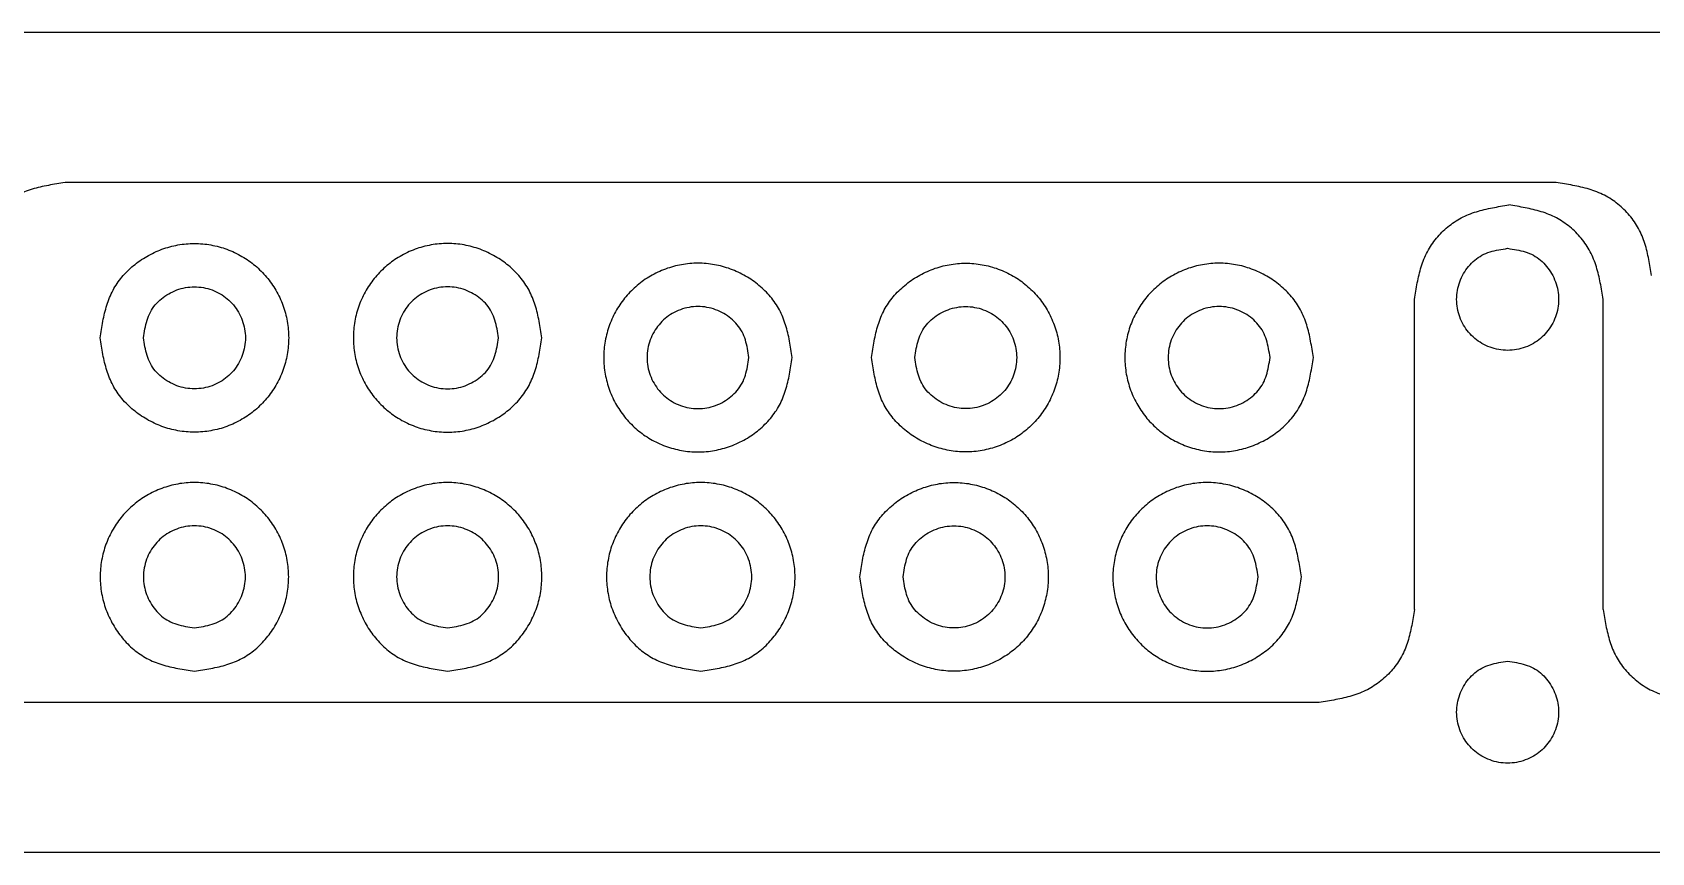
# Model space of a CAD drawing. Extents: x 7 to 258, y 12 to 200.
# Drawn here: x 35.07 to 77.48, y 69.62 to 91.08 of the extents above; entities that cross this region are included whole.
import ezdxf

# ---------------------------------------------------------------- set-up
doc = ezdxf.new("R2010")
doc.units = 0
doc.layers.add('spacers', color=7, linetype='CONTINUOUS')

msp = doc.modelspace()

# ---------------------------------------------------------------- linework, layer by layer
at = {"layer": 'spacers', "color": 7}
for points in [[(94.783013, 91.080474), (16.055758, 91.080474)], [(74.979451, 87.149158), (35.926488, 87.149158)], [(71.270571, 75.984817), (71.270571, 84.09596)], [(76.208472, 75.984817), (76.208472, 84.09596)], [(36.845268, 83.088901), (36.845268, 83.088901)], [(48.414404, 83.088901), (48.414404, 83.088901)], [(54.972904, 82.572854), (54.972904, 82.572854)], [(57.046139, 82.572854), (57.046139, 82.572854)], [(68.620835, 82.572854), (68.620835, 82.572854)], [(56.738972, 76.834105), (56.738972, 76.834105)], [(68.308135, 76.834105), (68.308135, 76.834105)], [(39.314233, 74.365152), (39.314233, 74.365152)], [(45.945439, 74.365152), (45.945439, 74.365152)], [(52.576674, 74.365152), (52.576674, 74.365152)], [(68.770562, 73.55168), (29.717599, 73.55168)], [(88.574124, 69.620364), (9.846869, 69.620364)]]:
    msp.add_lwpolyline(points, dxfattribs=at)
at = {"layer": 'spacers', "color": 3}
for points in [[(73.708491, 85.431063), (73.708491, 85.431063)], [(37.979124, 83.088901), (37.979124, 83.088901)], [(47.280548, 83.088901), (47.280548, 83.088901)], [(53.839045, 82.572857), (53.839045, 82.572857)], [(58.180001, 82.572857), (58.180001, 82.572857)], [(67.486976, 82.572857), (67.486976, 82.572857)], [(57.872828, 76.834105), (57.872828, 76.834105)], [(67.174251, 76.834105), (67.174251, 76.834105)], [(39.314233, 75.499008), (39.314233, 75.499008)], [(45.945467, 75.499008), (45.945467, 75.499008)], [(52.576702, 75.499008), (52.576702, 75.499008)], [(73.70848, 74.63083), (73.70848, 74.63083)]]:
    msp.add_lwpolyline(points, dxfattribs=at)
at = {"layer": 'spacers', "color": 7}
for points, knots in [([(35.926488, 87.149158), (35.780908, 87.127324), (35.491387, 87.083901), (35.063864, 86.988739), (34.65949, 86.83334), (34.300065, 86.59793), (33.995297, 86.302478), (33.752579, 85.952619), (33.593212, 85.557616), (33.495019, 85.141072), (33.449431, 84.858327), (33.426487, 84.716027)], [0, 0, 0, 0, 0.44159, 0.87821, 1.311772, 1.733227, 2.158016, 2.578141, 3.000694, 3.427434, 3.859811, 3.859811, 3.859811, 3.859811]), ([(77.47946, 84.716027), (77.456517, 84.858327), (77.410929, 85.141072), (77.312735, 85.557616), (77.153369, 85.952619), (76.910649, 86.302479), (76.60588, 86.59793), (76.246454, 86.833341), (75.842079, 86.988739), (75.414554, 87.083901), (75.125032, 87.127324), (74.979451, 87.149158)], [0, 0, 0, 0, 0.432377, 0.859117, 1.281671, 1.701797, 2.126587, 2.548041, 2.981605, 3.418226, 3.859819, 3.859819, 3.859819, 3.859819]), ([(71.270571, 84.09596), (71.29315, 84.239818), (71.338036, 84.5258), (71.435191, 84.947596), (71.592935, 85.347349), (71.832381, 85.702382), (72.133099, 86.0031), (72.488134, 86.242548), (72.88789, 86.400292), (73.309691, 86.497446), (73.595676, 86.542331), (73.739536, 86.56491)], [0, 0, 0, 0, 0.436825, 0.868378, 1.296335, 1.717935, 2.143527, 2.565126, 2.993088, 3.424646, 3.861475, 3.861475, 3.861475, 3.861475]), ([(76.208472, 84.09596), (76.185893, 84.239818), (76.141008, 84.5258), (76.043853, 84.947596), (75.886112, 85.347349), (75.646666, 85.702382), (75.34595, 86.0031), (74.990919, 86.242547), (74.591168, 86.40029), (74.169374, 86.497446), (73.883394, 86.542331), (73.739536, 86.56491)], [0, 0, 0, 0, 0.436825, 0.868378, 1.296334, 1.717933, 2.143524, 2.565121, 2.993077, 3.424629, 3.861451, 3.861451, 3.861451, 3.861451]), ([(36.845268, 83.088901), (36.867815, 82.944265), (36.912549, 82.657296), (37.00938, 82.23538), (37.166872, 81.837879), (37.408188, 81.487848), (37.710761, 81.190264), (38.065011, 80.944752), (38.458711, 80.760716), (38.88026, 80.646174), (39.31457, 80.606834), (39.749182, 80.646235), (40.170894, 80.76027), (40.562948, 80.943803), (40.912595, 81.191074), (41.212103, 81.490659), (41.459239, 81.840133), (41.642845, 82.231846), (41.756955, 82.653568), (41.796274, 83.088898), (41.756955, 83.524229), (41.642844, 83.945952), (41.459236, 84.337664), (41.2121, 84.687138), (40.912593, 84.986723), (40.562947, 85.233995), (40.170892, 85.417527), (39.749182, 85.531563), (39.31457, 85.570968), (38.88026, 85.531626), (38.458711, 85.417082), (38.065011, 85.233046), (37.710762, 84.987532), (37.408188, 84.689949), (37.166872, 84.339919), (37.00938, 83.942418), (36.912549, 83.520504), (36.867815, 83.233536), (36.845268, 83.088901)], [0, 0, 0, 0, 0.439108, 0.871225, 1.296518, 1.713093, 2.136774, 2.56325, 3.000063, 3.434176, 3.86727, 4.301364, 4.736447, 5.171435, 5.593152, 6.014793, 6.43631, 6.870882, 7.305766, 7.740517, 8.175271, 8.610155, 9.044728, 9.466244, 9.887884, 10.309603, 10.744589, 11.179671, 11.613766, 12.04686, 12.480973, 12.917786, 13.344263, 13.767944, 14.184518, 14.609811, 15.041927, 15.481033, 15.481033, 15.481033, 15.481033]), ([(48.414404, 83.088901), (48.391857, 82.944265), (48.347123, 82.657296), (48.250292, 82.23538), (48.0928, 81.837879), (47.851484, 81.487848), (47.548911, 81.190264), (47.194661, 80.944752), (46.800961, 80.760716), (46.379412, 80.646174), (45.945102, 80.606834), (45.51049, 80.646235), (45.088779, 80.760269), (44.696726, 80.943804), (44.347078, 81.191073), (44.047571, 81.490659), (43.800433, 81.840133), (43.616827, 82.231846), (43.502717, 82.653568), (43.463398, 83.088898), (43.502716, 83.524229), (43.616827, 83.945952), (43.800433, 84.337665), (44.047569, 84.687139), (44.347079, 84.986724), (44.696725, 85.233995), (45.08878, 85.417527), (45.51049, 85.531563), (45.945103, 85.570968), (46.379416, 85.531627), (46.80097, 85.417084), (47.194673, 85.233048), (47.548922, 84.987532), (47.851493, 84.689949), (48.092806, 84.339918), (48.250296, 83.942418), (48.347126, 83.520503), (48.391858, 83.233536), (48.414404, 83.088901)], [0, 0, 0, 0, 0.439108, 0.871225, 1.296518, 1.713093, 2.136774, 2.56325, 3.000063, 3.434176, 3.86727, 4.301364, 4.736446, 5.171433, 5.59315, 6.014791, 6.43631, 6.870882, 7.305765, 7.740517, 8.17527, 8.610154, 9.044726, 9.466243, 9.887884, 10.309603, 10.744589, 11.179671, 11.613766, 12.046864, 12.480981, 12.9178, 13.344275, 13.767954, 14.184526, 14.60982, 15.041935, 15.48104, 15.48104, 15.48104, 15.48104]), ([(54.972904, 82.572854), (54.950358, 82.428218), (54.905624, 82.14125), (54.808795, 81.719334), (54.651307, 81.321833), (54.40999, 80.971803), (54.10742, 80.674219), (53.753171, 80.428706), (53.359473, 80.244669), (52.937923, 80.130127), (52.503612, 80.090788), (52.068999, 80.130189), (51.647285, 80.244223), (51.255229, 80.427757), (50.90558, 80.675027), (50.606069, 80.974612), (50.35893, 81.324086), (50.175323, 81.7158), (50.061212, 82.137522), (50.021892, 82.572853), (50.061212, 83.008184), (50.175324, 83.429906), (50.35893, 83.821619), (50.606069, 84.171093), (50.905581, 84.470677), (51.255229, 84.717949), (51.647285, 84.901483), (52.068998, 85.015519), (52.503612, 85.054921), (52.937923, 85.015581), (53.359473, 84.901038), (53.753172, 84.717), (54.107419, 84.471486), (54.40999, 84.173903), (54.651303, 83.823872), (54.808794, 83.426372), (54.905624, 83.004457), (54.950358, 82.717489), (54.972904, 82.572854)], [0, 0, 0, 0, 0.439108, 0.871224, 1.296516, 1.713091, 2.13677, 2.563245, 3.000058, 3.43417, 3.867264, 4.301362, 4.736446, 5.171435, 5.593154, 6.014797, 6.436316, 6.870888, 7.305772, 7.740527, 8.175278, 8.610162, 9.044734, 9.466253, 9.887895, 10.309615, 10.744604, 11.179689, 11.613787, 12.046881, 12.480994, 12.917807, 13.344282, 13.767961, 14.184533, 14.609828, 15.041942, 15.481048, 15.481048, 15.481048, 15.481048]), ([(57.046139, 82.572854), (57.068685, 82.428218), (57.113418, 82.14125), (57.210248, 81.719334), (57.367737, 81.321833), (57.609052, 80.971803), (57.911622, 80.674218), (58.265872, 80.428706), (58.659571, 80.244669), (59.08112, 80.130127), (59.515431, 80.090788), (59.950045, 80.130189), (60.371758, 80.244223), (60.763814, 80.427757), (61.113463, 80.675027), (61.412974, 80.974612), (61.660113, 81.324086), (61.84372, 81.7158), (61.957832, 82.137522), (61.997151, 82.572853), (61.957832, 83.008184), (61.843719, 83.429906), (61.660113, 83.821619), (61.412974, 84.171093), (61.113463, 84.470677), (60.763814, 84.717949), (60.371758, 84.901483), (59.950045, 85.015519), (59.515431, 85.054921), (59.08112, 85.015581), (58.659571, 84.901038), (58.265872, 84.717), (57.911624, 84.471486), (57.609053, 84.173903), (57.36774, 83.823872), (57.210249, 83.426372), (57.113418, 83.004457), (57.068685, 82.717489), (57.046139, 82.572854)], [0, 0, 0, 0, 0.439108, 0.871224, 1.296517, 1.713091, 2.13677, 2.563245, 3.000058, 3.434171, 3.867265, 4.301362, 4.736447, 5.171436, 5.593155, 6.014797, 6.436317, 6.870888, 7.305773, 7.740527, 8.175279, 8.610162, 9.044735, 9.466253, 9.887896, 10.309615, 10.744605, 11.17969, 11.613787, 12.046881, 12.480994, 12.917808, 13.344283, 13.767961, 14.184534, 14.609828, 15.041943, 15.481048, 15.481048, 15.481048, 15.481048]), ([(68.620835, 82.572854), (68.598289, 82.428218), (68.553556, 82.14125), (68.456726, 81.719334), (68.299237, 81.321833), (68.057922, 80.971803), (67.755352, 80.674218), (67.401102, 80.428706), (67.007403, 80.244669), (66.585854, 80.130127), (66.151543, 80.090788), (65.716929, 80.130189), (65.295216, 80.244223), (64.90316, 80.427757), (64.553511, 80.675027), (64.254, 80.974612), (64.006861, 81.324086), (63.823254, 81.7158), (63.709142, 82.137522), (63.669823, 82.572853), (63.709142, 83.008184), (63.823255, 83.429906), (64.006861, 83.821619), (64.254, 84.171093), (64.553511, 84.470677), (64.90316, 84.717949), (65.295216, 84.901483), (65.716929, 85.015519), (66.151543, 85.054921), (66.585854, 85.015581), (67.007403, 84.901038), (67.401103, 84.717), (67.75535, 84.471486), (68.057921, 84.173903), (68.299234, 83.823872), (68.456725, 83.426372), (68.553556, 83.004457), (68.598289, 82.717489), (68.620835, 82.572854)], [0, 0, 0, 0, 0.439108, 0.871224, 1.296517, 1.713091, 2.13677, 2.563245, 3.000058, 3.434171, 3.867265, 4.301362, 4.736447, 5.171436, 5.593155, 6.014797, 6.436317, 6.870888, 7.305773, 7.740527, 8.175279, 8.610162, 9.044735, 9.466253, 9.887896, 10.309615, 10.744605, 11.17969, 11.613787, 12.046881, 12.480994, 12.917808, 13.344283, 13.767961, 14.184534, 14.609828, 15.041943, 15.481048, 15.481048, 15.481048, 15.481048]), ([(39.314233, 74.365152), (39.169596, 74.387698), (38.882625, 74.43243), (38.460707, 74.529259), (38.063204, 74.686749), (37.713172, 74.928063), (37.415588, 75.230634), (37.170073, 75.584881), (36.986036, 75.978581), (36.871495, 76.400132), (36.832155, 76.834444), (36.871556, 77.269057), (36.98559, 77.69077), (37.169124, 78.082827), (37.416397, 78.432475), (37.715982, 78.731986), (38.065458, 78.979123), (38.457172, 79.162732), (38.878898, 79.276844), (39.314231, 79.316165), (39.749561, 79.276842), (40.17128, 79.162731), (40.56299, 78.979122), (40.912461, 78.731984), (41.212043, 78.432474), (41.459314, 78.082826), (41.642845, 77.69077), (41.756881, 77.269057), (41.796283, 76.834444), (41.756943, 76.400133), (41.642402, 75.978583), (41.458368, 75.584881), (41.212853, 75.230634), (40.915271, 74.928064), (40.565242, 74.68675), (40.167745, 74.529259), (39.745833, 74.43243), (39.458867, 74.387698), (39.314233, 74.365152)], [0, 0, 0, 0, 0.439111, 0.871229, 1.296525, 1.713098, 2.136778, 2.563253, 3.000067, 3.434181, 3.867276, 4.301373, 4.736458, 5.171447, 5.593166, 6.014809, 6.436328, 6.870902, 7.30579, 7.740547, 8.175298, 8.610179, 9.044747, 9.466264, 9.887905, 10.309622, 10.744611, 11.179695, 11.613793, 12.046887, 12.481, 12.917814, 13.344289, 13.767967, 14.184538, 14.609828, 15.041941, 15.481044, 15.481044, 15.481044, 15.481044]), ([(45.945439, 74.365152), (45.800805, 74.387698), (45.513838, 74.43243), (45.091926, 74.529259), (44.694427, 74.686749), (44.344399, 74.928063), (44.046818, 75.230634), (43.801307, 75.584882), (43.617271, 75.978582), (43.502729, 76.400133), (43.463389, 76.834444), (43.502791, 77.269057), (43.616825, 77.69077), (43.800358, 78.082826), (44.047628, 78.432474), (44.347211, 78.731984), (44.696682, 78.979122), (45.088392, 79.162731), (45.510112, 79.276842), (45.945442, 79.316165), (46.380774, 79.276844), (46.802501, 79.162732), (47.194217, 78.979124), (47.543692, 78.731985), (47.843276, 78.432475), (48.090548, 78.082827), (48.274082, 77.69077), (48.388116, 77.269057), (48.427517, 76.834444), (48.388177, 76.400132), (48.273636, 75.978581), (48.089599, 75.584881), (47.844085, 75.230634), (47.546502, 74.928063), (47.19647, 74.686749), (46.798966, 74.529259), (46.377047, 74.43243), (46.090076, 74.387698), (45.945439, 74.365152)], [0, 0, 0, 0, 0.439103, 0.871216, 1.296509, 1.713079, 2.136756, 2.563229, 3.000044, 3.434157, 3.867251, 4.301348, 4.736432, 5.171422, 5.593139, 6.01478, 6.436297, 6.870866, 7.305747, 7.740497, 8.175254, 8.610143, 9.044719, 9.466237, 9.887879, 10.309598, 10.744587, 11.179672, 11.613769, 12.046864, 12.480977, 12.917791, 13.344266, 13.767945, 14.184517, 14.609815, 15.041934, 15.481045, 15.481045, 15.481045, 15.481045]), ([(52.576674, 74.365152), (52.432039, 74.387698), (52.145072, 74.43243), (51.723159, 74.529259), (51.325661, 74.68675), (50.975632, 74.928064), (50.678051, 75.230634), (50.432538, 75.584882), (50.248505, 75.978583), (50.133963, 76.400133), (50.094624, 76.834444), (50.134025, 77.269057), (50.248059, 77.690769), (50.431589, 78.082826), (50.67886, 78.432474), (50.978444, 78.731984), (51.327916, 78.979122), (51.719627, 79.162731), (52.141346, 79.276842), (52.576676, 79.316165), (53.012008, 79.276844), (53.433734, 79.162732), (53.825449, 78.979123), (54.174924, 78.731985), (54.47451, 78.432475), (54.721783, 78.082827), (54.905314, 77.69077), (55.01935, 77.269057), (55.058752, 76.834444), (55.019411, 76.400132), (54.904869, 75.978582), (54.720834, 75.584881), (54.475318, 75.230634), (54.177734, 74.928063), (53.827702, 74.686749), (53.4302, 74.529259), (53.008281, 74.43243), (52.72131, 74.387698), (52.576674, 74.365152)], [0, 0, 0, 0, 0.439105, 0.871217, 1.296509, 1.71308, 2.136757, 2.563231, 3.000045, 3.434158, 3.867252, 4.301349, 4.736433, 5.171422, 5.593139, 6.01478, 6.436299, 6.870868, 7.305749, 7.740499, 8.175256, 8.610144, 9.044719, 9.466238, 9.88788, 10.309599, 10.744588, 11.179673, 11.61377, 12.046865, 12.480979, 12.917792, 13.344268, 13.767947, 14.18452, 14.609816, 15.041935, 15.481045, 15.481045, 15.481045, 15.481045]), ([(56.738972, 76.834105), (56.761518, 76.689469), (56.806252, 76.402501), (56.903084, 75.980585), (57.060575, 75.583084), (57.301892, 75.233053), (57.604464, 74.935469), (57.958715, 74.689957), (58.352415, 74.505921), (58.773964, 74.391379), (59.208274, 74.352038), (59.642886, 74.39144), (60.064597, 74.505474), (60.456651, 74.689008), (60.806298, 74.936278), (61.105805, 75.235864), (61.352939, 75.585338), (61.536548, 75.97705), (61.650659, 76.398772), (61.689978, 76.834103), (61.650659, 77.269434), (61.536548, 77.691156), (61.352943, 78.08287), (61.105805, 78.432344), (60.806296, 78.731929), (60.45665, 78.9792), (60.064595, 79.162732), (59.642885, 79.276767), (59.208274, 79.316169), (58.773964, 79.276831), (58.352414, 79.162287), (57.958715, 78.978251), (57.604464, 78.732739), (57.301892, 78.435155), (57.060575, 78.085124), (56.903084, 77.687623), (56.806252, 77.265709), (56.761518, 76.978741), (56.738972, 76.834105)], [0, 0, 0, 0, 0.439108, 0.871225, 1.296518, 1.713093, 2.136774, 2.56325, 3.000063, 3.434176, 3.86727, 4.301364, 4.736447, 5.171435, 5.593151, 6.014791, 6.436308, 6.87088, 7.305764, 7.740516, 8.17527, 8.610154, 9.044726, 9.466244, 9.887884, 10.309603, 10.744589, 11.179671, 11.613765, 12.046859, 12.480972, 12.917785, 13.344262, 13.767943, 14.184517, 14.609811, 15.041926, 15.481033, 15.481033, 15.481033, 15.481033]), ([(68.308135, 76.834105), (68.285589, 76.689469), (68.240855, 76.402501), (68.144023, 75.980585), (67.986532, 75.583084), (67.745215, 75.233053), (67.442642, 74.935469), (67.088392, 74.689957), (66.694692, 74.505921), (66.273143, 74.391379), (65.838832, 74.352038), (65.404219, 74.391441), (64.982506, 74.505476), (64.590449, 74.689009), (64.240798, 74.936278), (63.941286, 75.235863), (63.694145, 75.585337), (63.510535, 75.97705), (63.396421, 76.398773), (63.3571, 76.834104), (63.396421, 77.269435), (63.510536, 77.691157), (63.694145, 78.082871), (63.941286, 78.432344), (64.240798, 78.73193), (64.590449, 78.979199), (64.982506, 79.162733), (65.404219, 79.276769), (65.838832, 79.316173), (66.273143, 79.276831), (66.694692, 79.162287), (67.088392, 78.978251), (67.442642, 78.732739), (67.745215, 78.435155), (67.986532, 78.085124), (68.144023, 77.687623), (68.240855, 77.265709), (68.285589, 76.978741), (68.308135, 76.834105)], [0, 0, 0, 0, 0.439108, 0.871225, 1.296518, 1.713093, 2.136774, 2.56325, 3.000063, 3.434176, 3.86727, 4.301367, 4.736452, 5.171441, 5.593161, 6.014805, 6.436325, 6.870898, 7.305783, 7.740538, 8.17529, 8.610174, 9.044747, 9.466267, 9.887911, 10.309632, 10.744621, 11.179706, 11.613803, 12.046897, 12.48101, 12.917823, 13.3443, 13.767981, 14.184556, 14.609849, 15.041965, 15.481071, 15.481071, 15.481071, 15.481071]), ([(71.270571, 75.984817), (71.247628, 75.842516), (71.20204, 75.559772), (71.103846, 75.143226), (70.94448, 74.748223), (70.701761, 74.398363), (70.396992, 74.102912), (70.037566, 73.867501), (69.63319, 73.712102), (69.205665, 73.616938), (68.916143, 73.573515), (68.770562, 73.55168)], [0, 0, 0, 0, 0.432379, 0.859118, 1.281673, 1.701799, 2.126588, 2.548043, 2.981608, 3.418229, 3.859822, 3.859822, 3.859822, 3.859822]), ([(76.208472, 75.984817), (76.231416, 75.842516), (76.277004, 75.559772), (76.375197, 75.143226), (76.534563, 74.748223), (76.777283, 74.398363), (77.082053, 74.102912), (77.441478, 73.8675), (77.845854, 73.712102), (78.273378, 73.616938), (78.562901, 73.573515), (78.708481, 73.55168)], [0, 0, 0, 0, 0.432379, 0.859118, 1.281673, 1.701799, 2.126589, 2.548043, 2.981607, 3.418229, 3.859822, 3.859822, 3.859822, 3.859822])]:
    msp.add_open_spline(points, degree=3, knots=knots, dxfattribs=at)
at = {"layer": 'spacers', "color": 3}
for points, knots in [([(73.708491, 85.431063), (73.630279, 85.41887), (73.475098, 85.394679), (73.246944, 85.342318), (73.031991, 85.257156), (72.84271, 85.126663), (72.681789, 84.963048), (72.549025, 84.771487), (72.449506, 84.558592), (72.387565, 84.330638), (72.366291, 84.095783), (72.387599, 83.860764), (72.449265, 83.632721), (72.548511, 83.420715), (72.682225, 83.231642), (72.844228, 83.069682), (73.033209, 82.936041), (73.245031, 82.836753), (73.473082, 82.775046), (73.708489, 82.753784), (73.943894, 82.775049), (74.171938, 82.836755), (74.383755, 82.936042), (74.572732, 83.069682), (74.734731, 83.231643), (74.868447, 83.420714), (74.96769, 83.632722), (75.029356, 83.860764), (75.050663, 84.095783), (75.029389, 84.330638), (74.96745, 84.558592), (74.867933, 84.771487), (74.735169, 84.963047), (74.574251, 85.126663), (74.384973, 85.257155), (74.170026, 85.342318), (73.941878, 85.394679), (73.786702, 85.41887), (73.708491, 85.431063)], [0, 0, 0, 0, 0.237451, 0.471121, 0.701103, 0.926367, 1.155474, 1.386093, 1.622301, 1.857049, 2.091247, 2.325986, 2.56126, 2.796483, 3.024528, 3.252533, 3.480472, 3.715471, 3.950639, 4.185736, 4.420826, 4.655987, 4.890981, 5.118916, 5.34692, 5.574965, 5.810187, 6.045461, 6.2802, 6.514398, 6.749146, 6.985353, 7.215972, 7.445077, 7.670338, 7.900315, 8.133979, 8.371423, 8.371423, 8.371423, 8.371423]), ([(37.979124, 83.088901), (37.991316, 83.010688), (38.015505, 82.855508), (38.067867, 82.627355), (38.153032, 82.412405), (38.283524, 82.223125), (38.447142, 82.062206), (38.638704, 81.929445), (38.8516, 81.829926), (39.079558, 81.767988), (39.314415, 81.746715), (39.549435, 81.768021), (39.777479, 81.829685), (39.989483, 81.928932), (40.178555, 82.062645), (40.340513, 82.224646), (40.474152, 82.413624), (40.573434, 82.625445), (40.635139, 82.853494), (40.6564, 83.0889), (40.635139, 83.324305), (40.573435, 83.552352), (40.474151, 83.764172), (40.340514, 83.953151), (40.178555, 84.115151), (39.989483, 84.248864), (39.777479, 84.348111), (39.549436, 84.409776), (39.314415, 84.431084), (39.079557, 84.40981), (38.851601, 84.34787), (38.638703, 84.248354), (38.447142, 84.115589), (38.283524, 83.954671), (38.153032, 83.765391), (38.067867, 83.550442), (38.015505, 83.322291), (37.991316, 83.167112), (37.979124, 83.088901)], [0, 0, 0, 0, 0.237449, 0.471118, 0.701098, 0.926362, 1.155468, 1.386086, 1.622297, 1.857047, 2.091248, 2.325988, 2.561262, 2.796483, 3.024527, 3.252529, 3.480464, 3.715461, 3.950626, 4.18572, 4.420812, 4.655976, 4.890971, 5.118906, 5.346908, 5.574952, 5.810173, 6.045447, 6.280188, 6.514388, 6.749139, 6.985349, 7.215969, 7.445075, 7.670338, 7.900317, 8.133984, 8.371432, 8.371432, 8.371432, 8.371432]), ([(47.280548, 83.088901), (47.268356, 83.010688), (47.244166, 82.855508), (47.191804, 82.627356), (47.10664, 82.412405), (46.976148, 82.223125), (46.812531, 82.062206), (46.620968, 81.929445), (46.408071, 81.829926), (46.180114, 81.767986), (45.945258, 81.746715), (45.710241, 81.768022), (45.482203, 81.829688), (45.270199, 81.928932), (45.081127, 82.062645), (44.919167, 82.224647), (44.785527, 82.413626), (44.68624, 82.625445), (44.624534, 82.853493), (44.603272, 83.0889), (44.624535, 83.324306), (44.686242, 83.552352), (44.785526, 83.764172), (44.919167, 83.953151), (45.081128, 84.115151), (45.270199, 84.248863), (45.482202, 84.34811), (45.710242, 84.409774), (45.945258, 84.431084), (46.180114, 84.409809), (46.408071, 84.34787), (46.620968, 84.248351), (46.812531, 84.115589), (46.976148, 83.95467), (47.10664, 83.765391), (47.191804, 83.550442), (47.244166, 83.322291), (47.268356, 83.167112), (47.280548, 83.088901)], [0, 0, 0, 0, 0.23745, 0.471119, 0.701098, 0.926362, 1.155468, 1.386086, 1.622297, 1.857049, 2.091248, 2.325983, 2.561253, 2.796472, 3.024517, 3.252521, 3.480458, 3.715454, 3.950619, 4.185714, 4.420806, 4.65597, 4.890966, 5.118903, 5.346907, 5.574951, 5.81017, 6.04544, 6.280176, 6.514375, 6.749126, 6.985338, 7.215956, 7.445062, 7.670326, 7.900303, 8.133971, 8.371418, 8.371418, 8.371418, 8.371418]), ([(53.839045, 82.572857), (53.826853, 82.494645), (53.802664, 82.339467), (53.750303, 82.111314), (53.665137, 81.896365), (53.534647, 81.707083), (53.371031, 81.546164), (53.179469, 81.413402), (52.966575, 81.313883), (52.738621, 81.251945), (52.503767, 81.230671), (52.26875, 81.251978), (52.040707, 81.313642), (51.828702, 81.412889), (51.639628, 81.546601), (51.477667, 81.708603), (51.344027, 81.897583), (51.24474, 82.109404), (51.183034, 82.337452), (51.161772, 82.572859), (51.183034, 82.808265), (51.24474, 83.036312), (51.344027, 83.248131), (51.477667, 83.43711), (51.639628, 83.599111), (51.8287, 83.732823), (52.040706, 83.832069), (52.268749, 83.893734), (52.503767, 83.915044), (52.738623, 83.893769), (52.966577, 83.831829), (53.179471, 83.73231), (53.371031, 83.599548), (53.534647, 83.43863), (53.665137, 83.249349), (53.750303, 83.034401), (53.802664, 82.806248), (53.826853, 82.651069), (53.839045, 82.572857)], [0, 0, 0, 0, 0.237448, 0.471116, 0.701096, 0.926359, 1.155465, 1.386084, 1.622292, 1.857039, 2.091234, 2.325973, 2.561246, 2.796467, 3.024513, 3.252518, 3.480456, 3.715453, 3.950619, 4.185714, 4.420806, 4.65597, 4.890966, 5.118903, 5.346907, 5.574951, 5.810173, 6.045447, 6.280187, 6.514383, 6.749132, 6.985341, 7.215957, 7.445062, 7.670325, 7.900304, 8.133972, 8.37142, 8.37142, 8.37142, 8.37142]), ([(58.180001, 82.572857), (58.192193, 82.494645), (58.216382, 82.339467), (58.268743, 82.111315), (58.353906, 81.896364), (58.484398, 81.707085), (58.648013, 81.546166), (58.839574, 81.413405), (59.052467, 81.313886), (59.280421, 81.251947), (59.515276, 81.230674), (59.750295, 81.251981), (59.978338, 81.313645), (60.190343, 81.412892), (60.379418, 81.546603), (60.54138, 81.708604), (60.675023, 81.897582), (60.774309, 82.109404), (60.836015, 82.337451), (60.857277, 82.572858), (60.836015, 82.808264), (60.774309, 83.036312), (60.675022, 83.248131), (60.541382, 83.43711), (60.37942, 83.599111), (60.190346, 83.732823), (59.97834, 83.83207), (59.750296, 83.893736), (59.515276, 83.915044), (59.280421, 83.893767), (59.052466, 83.831829), (58.839572, 83.73231), (58.648012, 83.599548), (58.484398, 83.438629), (58.353906, 83.24935), (58.268743, 83.0344), (58.216382, 82.806248), (58.192193, 82.651069), (58.180001, 82.572857)], [0, 0, 0, 0, 0.237447, 0.471115, 0.701095, 0.926358, 1.155463, 1.38608, 1.622287, 1.857035, 2.091231, 2.325971, 2.561245, 2.796467, 3.024513, 3.252517, 3.480455, 3.715452, 3.950617, 4.18571, 4.420805, 4.655969, 4.890966, 5.118903, 5.346907, 5.574952, 5.810176, 6.04545, 6.280191, 6.514388, 6.749136, 6.985345, 7.215961, 7.445066, 7.670329, 7.900307, 8.133975, 8.371423, 8.371423, 8.371423, 8.371423]), ([(67.486976, 82.572857), (67.474784, 82.494645), (67.450595, 82.339467), (67.398233, 82.111314), (67.313068, 81.896365), (67.182578, 81.707083), (67.018961, 81.546164), (66.8274, 81.413402), (66.614506, 81.313883), (66.386551, 81.251945), (66.151696, 81.230672), (65.916678, 81.251978), (65.688635, 81.313642), (65.47663, 81.412889), (65.287557, 81.546601), (65.125597, 81.708603), (64.991957, 81.897583), (64.892671, 82.109404), (64.830965, 82.337452), (64.809703, 82.572859), (64.830965, 82.808265), (64.892671, 83.036312), (64.991957, 83.248131), (65.125597, 83.43711), (65.287557, 83.599111), (65.476631, 83.732823), (65.688635, 83.83207), (65.916678, 83.893734), (66.151696, 83.915044), (66.386551, 83.893769), (66.614506, 83.831829), (66.827399, 83.732309), (67.018962, 83.599549), (67.182578, 83.43863), (67.313071, 83.24935), (67.398234, 83.0344), (67.450595, 82.806248), (67.474784, 82.651069), (67.486976, 82.572857)], [0, 0, 0, 0, 0.237448, 0.471116, 0.701096, 0.926359, 1.155465, 1.386084, 1.622292, 1.85704, 2.091237, 2.325976, 2.561249, 2.79647, 3.024515, 3.252519, 3.480457, 3.715454, 3.950619, 4.185715, 4.420807, 4.655971, 4.890967, 5.118904, 5.346907, 5.574952, 5.810173, 6.045446, 6.280185, 6.514383, 6.749131, 6.985339, 7.215958, 7.445064, 7.670327, 7.900306, 8.133973, 8.371422, 8.371422, 8.371422, 8.371422]), ([(39.314233, 75.499008), (39.23602, 75.5112), (39.080839, 75.535391), (38.852684, 75.587753), (38.637732, 75.672915), (38.448451, 75.803408), (38.287529, 75.967023), (38.154766, 76.158584), (38.055247, 76.371478), (37.993307, 76.599433), (37.972033, 76.834288), (37.99334, 77.069307), (38.055006, 77.297349), (38.154253, 77.509356), (38.287968, 77.698429), (38.44997, 77.860389), (38.638951, 77.99403), (38.850773, 78.093318), (39.078824, 78.155024), (39.314231, 78.176283), (39.549635, 78.155022), (39.777679, 78.093316), (39.989496, 77.994029), (40.178473, 77.860388), (40.340473, 77.698428), (40.474189, 77.509357), (40.573432, 77.297349), (40.635097, 77.069307), (40.656405, 76.834288), (40.635131, 76.599433), (40.573191, 76.371479), (40.473675, 76.158584), (40.340911, 75.967025), (40.179994, 75.803408), (39.990715, 75.672916), (39.775768, 75.587753), (39.54762, 75.535391), (39.392444, 75.5112), (39.314233, 75.499008)], [0, 0, 0, 0, 0.237452, 0.471122, 0.701104, 0.926368, 1.155475, 1.386093, 1.622302, 1.85705, 2.091247, 2.325986, 2.56126, 2.796484, 3.02453, 3.252535, 3.480472, 3.715472, 3.95064, 4.185736, 4.420826, 4.655987, 4.89098, 5.118916, 5.346919, 5.574964, 5.810187, 6.045461, 6.280199, 6.514397, 6.749145, 6.985353, 7.21597, 7.445075, 7.670338, 7.900314, 8.133978, 8.371422, 8.371422, 8.371422, 8.371422]), ([(45.945467, 75.499008), (45.867254, 75.5112), (45.712073, 75.535391), (45.483919, 75.587753), (45.268966, 75.672915), (45.079686, 75.803408), (44.918765, 75.967023), (44.786001, 76.158584), (44.686481, 76.371478), (44.624541, 76.599433), (44.603267, 76.834288), (44.624575, 77.069307), (44.686241, 77.29735), (44.785487, 77.509356), (44.919201, 77.69843), (45.081204, 77.860389), (45.270186, 77.99403), (45.482008, 78.093318), (45.710058, 78.155024), (45.945465, 78.176283), (46.18087, 78.155022), (46.408914, 78.093316), (46.620731, 77.994029), (46.809708, 77.860388), (46.971707, 77.698428), (47.105423, 77.509357), (47.204666, 77.297349), (47.266332, 77.069307), (47.287639, 76.834288), (47.266365, 76.599433), (47.204426, 76.371479), (47.104909, 76.158584), (46.972145, 75.967025), (46.811227, 75.803409), (46.621949, 75.672916), (46.407002, 75.587753), (46.178854, 75.535391), (46.023678, 75.5112), (45.945467, 75.499008)], [0, 0, 0, 0, 0.237452, 0.471122, 0.701104, 0.926367, 1.155474, 1.386093, 1.622301, 1.857049, 2.091247, 2.325986, 2.56126, 2.796483, 3.024529, 3.252534, 3.480472, 3.715472, 3.95064, 4.185736, 4.420826, 4.655987, 4.89098, 5.118916, 5.346919, 5.574964, 5.810187, 6.045461, 6.280199, 6.514397, 6.749145, 6.985353, 7.21597, 7.445076, 7.670338, 7.900314, 8.133978, 8.371422, 8.371422, 8.371422, 8.371422]), ([(52.576702, 75.499008), (52.498489, 75.5112), (52.343309, 75.535391), (52.115154, 75.587753), (51.900201, 75.672915), (51.71092, 75.803408), (51.549998, 75.967023), (51.417235, 76.158584), (51.317716, 76.371478), (51.255776, 76.599433), (51.234502, 76.834288), (51.255809, 77.069307), (51.317475, 77.297349), (51.416721, 77.509356), (51.550437, 77.698429), (51.712439, 77.860389), (51.90142, 77.994029), (52.113241, 78.093318), (52.341292, 78.155024), (52.576699, 78.176283), (52.812104, 78.155022), (53.040148, 78.093316), (53.251965, 77.994029), (53.440942, 77.860388), (53.602942, 77.698428), (53.736657, 77.509357), (53.835901, 77.297349), (53.897566, 77.069307), (53.918874, 76.834288), (53.8976, 76.599433), (53.83566, 76.371479), (53.736143, 76.158584), (53.603381, 75.967024), (53.442463, 75.803408), (53.253184, 75.672916), (53.038237, 75.587753), (52.810089, 75.535391), (52.654912, 75.5112), (52.576702, 75.499008)], [0, 0, 0, 0, 0.237451, 0.471121, 0.701103, 0.926368, 1.155475, 1.386093, 1.622302, 1.85705, 2.091247, 2.325986, 2.56126, 2.796483, 3.02453, 3.252535, 3.480472, 3.715472, 3.950639, 4.185736, 4.420826, 4.655987, 4.89098, 5.118916, 5.346919, 5.574964, 5.810187, 6.045461, 6.280199, 6.514397, 6.749145, 6.985353, 7.215969, 7.445075, 7.670338, 7.900314, 8.133978, 8.371423, 8.371423, 8.371423, 8.371423]), ([(57.872828, 76.834105), (57.885019, 76.755893), (57.909209, 76.600713), (57.961571, 76.372561), (58.046736, 76.157612), (58.177227, 75.968331), (58.340845, 75.807411), (58.532407, 75.67465), (58.745303, 75.575131), (58.973261, 75.513191), (59.208119, 75.49192), (59.443139, 75.513226), (59.671182, 75.57489), (59.883187, 75.674137), (60.072258, 75.80785), (60.234217, 75.969852), (60.367854, 76.158831), (60.467138, 76.370651), (60.528842, 76.598699), (60.550103, 76.834105), (60.528842, 77.06951), (60.467138, 77.297557), (60.367855, 77.509377), (60.234217, 77.698356), (60.072258, 77.860356), (59.883187, 77.994068), (59.671182, 78.093315), (59.443139, 78.154979), (59.208119, 78.176285), (58.973261, 78.155014), (58.745304, 78.093075), (58.532406, 77.993559), (58.340845, 77.860794), (58.177228, 77.699875), (58.046735, 77.510595), (57.961572, 77.295646), (57.909209, 77.067495), (57.885019, 76.912317), (57.872828, 76.834105)], [0, 0, 0, 0, 0.237449, 0.471118, 0.701096, 0.926361, 1.155467, 1.386085, 1.622296, 1.857047, 2.091248, 2.325988, 2.561262, 2.796483, 3.024527, 3.25253, 3.480466, 3.715461, 3.950625, 4.185719, 4.420812, 4.655975, 4.89097, 5.118905, 5.346907, 5.574951, 5.810172, 6.045446, 6.280186, 6.514387, 6.749137, 6.985347, 7.215967, 7.445073, 7.670337, 7.900316, 8.133982, 8.371429, 8.371429, 8.371429, 8.371429]), ([(67.174251, 76.834105), (67.16206, 76.755893), (67.137871, 76.600714), (67.085512, 76.372563), (67.000352, 76.157613), (66.869863, 75.968332), (66.70625, 75.807412), (66.514691, 75.67465), (66.301798, 75.575131), (66.073843, 75.51319), (65.838988, 75.491917), (65.603968, 75.513224), (65.375925, 75.57489), (65.16392, 75.674137), (64.974849, 75.807849), (64.812891, 75.969851), (64.679251, 76.158829), (64.579969, 76.37065), (64.518265, 76.598697), (64.497004, 76.834103), (64.518265, 77.069509), (64.579969, 77.297557), (64.679252, 77.509377), (64.81289, 77.698356), (64.974849, 77.860356), (65.16392, 77.994068), (65.375925, 78.093316), (65.603968, 78.154981), (65.838988, 78.176288), (66.073843, 78.155015), (66.301798, 78.093074), (66.514691, 77.993555), (66.70625, 77.860794), (66.869863, 77.699875), (67.000352, 77.510595), (67.085512, 77.295646), (67.137871, 77.067495), (67.16206, 76.912317), (67.174251, 76.834105)], [0, 0, 0, 0, 0.237449, 0.471115, 0.701093, 0.926355, 1.155459, 1.386075, 1.622283, 1.857031, 2.091229, 2.32597, 2.561244, 2.796465, 3.024509, 3.252512, 3.480446, 3.715443, 3.950607, 4.185699, 4.420794, 4.655958, 4.890953, 5.118888, 5.34689, 5.574934, 5.810155, 6.045429, 6.28017, 6.514368, 6.749116, 6.985324, 7.21594, 7.445043, 7.670304, 7.900282, 8.133948, 8.371394, 8.371394, 8.371394, 8.371394]), ([(73.70848, 74.63083), (73.630268, 74.618638), (73.47509, 74.594447), (73.246938, 74.542085), (73.031987, 74.456923), (72.842708, 74.326431), (72.681788, 74.162815), (72.549024, 73.971255), (72.449508, 73.75836), (72.387568, 73.530406), (72.366294, 73.29555), (72.387601, 73.060532), (72.449265, 72.83249), (72.548512, 72.620485), (72.682224, 72.431411), (72.844226, 72.26945), (73.033206, 72.135809), (73.245026, 72.036522), (73.473073, 71.974814), (73.70848, 71.953551), (73.943886, 71.974814), (74.171933, 72.036522), (74.383752, 72.13581), (74.572731, 72.26945), (74.734733, 72.43141), (74.868447, 72.620483), (74.967692, 72.832489), (75.029357, 73.060533), (75.050663, 73.295552), (75.02939, 73.530407), (74.967451, 73.75836), (74.867932, 73.971254), (74.735171, 74.162816), (74.574251, 74.326432), (74.38497, 74.456922), (74.170021, 74.542086), (73.94187, 74.594447), (73.786692, 74.618638), (73.70848, 74.63083)], [0, 0, 0, 0, 0.237448, 0.471116, 0.701095, 0.926358, 1.155464, 1.386083, 1.62229, 1.857038, 2.091236, 2.325975, 2.561248, 2.796469, 3.024515, 3.25252, 3.480457, 3.715454, 3.950619, 4.185713, 4.420807, 4.655971, 4.890967, 5.118904, 5.346909, 5.574953, 5.810176, 6.045451, 6.280191, 6.514387, 6.749134, 6.985342, 7.215961, 7.445067, 7.67033, 7.900308, 8.133975, 8.371423, 8.371423, 8.371423, 8.371423])]:
    msp.add_open_spline(points, degree=3, knots=knots, dxfattribs=at)

doc.saveas('drawing.dxf')
